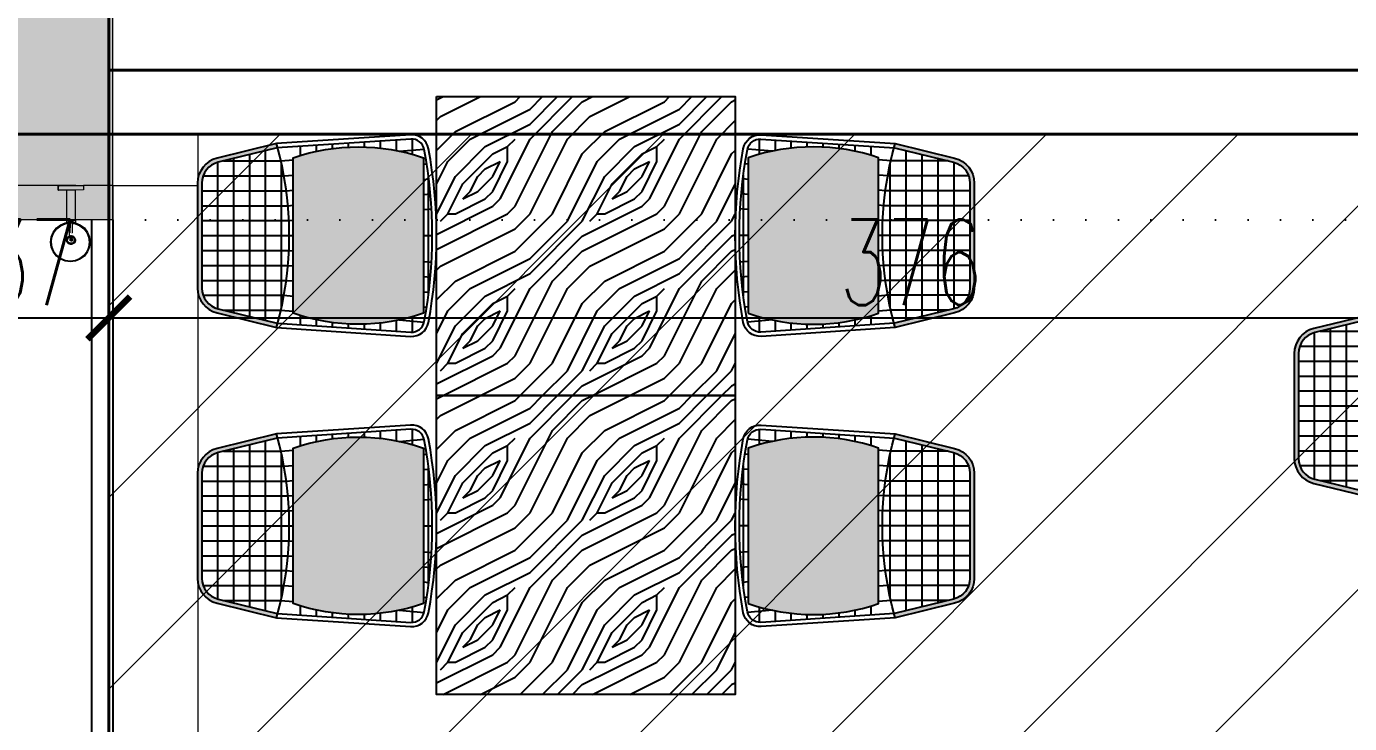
# Model space of a CAD drawing. Header units: millimetres. Extents: x 567392 to 582402, y 4512800 to 4518063.
# Drawn here: x 569220.5 to 569530.6, y 4513148.5 to 4513311.8 of the extents above; entities that cross this region are included whole.
import ezdxf

# ---------------------------------------------------------------- set-up
doc = ezdxf.new("R2010")
doc.units = ezdxf.units.MM
doc.linetypes.add('DASHED2', pattern=[9.525, 6.35, -3.175])
doc.linetypes.add('DOT', pattern=[0.25, 0, -0.25])
for name, color, linetype, lineweight in [('A-STRC-01', 2, 'Continuous', 40), ('a_8', 8, 'Continuous', 0), ('duvar', 7, 'Continuous', 35), ('estofado', 7, 'Continuous', 25), ('PENCERE', 140, 'Continuous', 25), ('tefriş', 251, 'Continuous', 13)]:
    doc.layers.add(name, color=color, linetype=linetype, lineweight=lineweight)
doc.layers.add('a_dim', color=1, linetype='Continuous')
doc.layers.add('a_p1_d', color=1, linetype='DASHED2')
doc.layers.add('tefris', color=7, linetype='Continuous', lineweight=13, true_color=0x474747)
doc.styles.add('OLCU', font='SIMPLEX.shx', dxfattribs={"width": 0.65})
doc.dimstyles.new('OLCU-İC', dxfattribs={"dimtxt": 20, "dimasz": 10, "dimexe": 12, "dimexo": 10, "dimgap": 3, "dimtad": 1, "dimdec": 0, "dimdsep": 46, "dimtxsty": 'OLCU', "dimblk": 'ARCHTICK', "dimcen": 2, "dimdle": 8, "dimclrd": 73, "dimclre": 1, "dimclrt": 1, "dimadec": 0, "dimazin": 0, "dimtfac": 1, "dimtdec": 0, "dimtix": 1, "dimtmove": 2, "dimatfit": 3, "dimldrblk": 'DOT', "dimfxl": 100, "dimfxlon": 1, "dimtvp": 1, "dimtolj": 1, "dimlwd": -1, "dimlwe": 0, "dimarcsym": 0})

# ---------------------------------------------------------------- blocks, each defined once
blk = doc.blocks.new('A$C4A613EE6')
for p, q in [((12300, 0), (12300, 500)), ((12420, 500), (12300, 500)), ((12420, 300), (12420, 500)), ((16239.9, 500), (12420, 500)), ((12420, 300), (13849.3, 300)), ((12420, 300), (12420, 230.8)), ((12420, 230.8), (12430.5, 230.8)), ((12420, 228.3), (12420, 230.8)), ((12420, 228.3), (12420, 228.3)), ((12420.5, 174.2), (12420, 228.3)), ((12420, 213), (12420, 228.3)), ((12430.5, 230.8), (12430.7, 209.8)), ((12507.4, 212.3), (12512, 223.5)), ((12509, 211.9), (12513.4, 222.7)), ((12509.3, 211.9), (12513.7, 222.6)), ((12509.8, 211.5), (12514.2, 222.2)), ((12512, 223.5), (12519.4, 233.2)), ((12513.4, 222.7), (12520.6, 232)), ((12513.7, 222.6), (12520.8, 231.9)), ((12514.2, 222.2), (12521.3, 231.4)), ((12519.4, 233.2), (12529, 240.5)), ((12520.6, 232), (12529.8, 239.1)), ((12520.8, 231.9), (12530.1, 239)), ((12521.3, 231.4), (12530.5, 238.5)), ((12529, 240.5), (12540.2, 245.2)), ((12529.8, 239.1), (12540.7, 243.6)), ((12530.1, 239), (12540.9, 243.4)), ((12530.5, 238.5), (12541.2, 242.9)), ((12540.2, 245.2), (12552.3, 246.8)), ((12540.7, 243.6), (12552.3, 245.1)), ((12540.9, 243.4), (12552.4, 245)), ((12541.2, 242.9), (12552.7, 244.4)), ((12552.3, 246.8), (12564.3, 245.2)), ((12552.3, 245.1), (12563.9, 243.6)), ((12552.4, 245), (12564, 243.4)), ((12552.7, 244.4), (12564.2, 242.9)), ((12563.9, 243.6), (12574.7, 239.1)), ((12564, 243.4), (12574.7, 239)), ((12564.2, 242.9), (12575, 238.5)), ((12564.3, 245.2), (12575.5, 240.5)), ((12574.7, 239.1), (12583.9, 232)), ((12574.7, 239), (12584, 231.9)), ((12575, 238.5), (12584.2, 231.4)), ((12575.5, 240.5), (12585.1, 233.2)), ((12583.9, 232), (12591.1, 222.7)), ((12584, 231.9), (12591.1, 222.6)), ((12584.2, 231.4), (12591.2, 222.2)), ((12585.1, 233.2), (12592.5, 223.5)), ((12591.1, 222.7), (12591.1, 222.6)), ((12591.1, 222.6), (12595.5, 211.9)), ((12591.2, 222.2), (12595.6, 211.7)), ((12592.5, 223.5), (12592.5, 223.5)), ((12592.5, 223.5), (12597.1, 212.3)), ((12420.3, 173.9), (12420, 213)), ((12420, 213), (12420, -61.6)), ((12430.7, 209.8), (12430.9, 209.8)), ((12430.7, 209.8), (12430.7, 209.7)), ((12430.7, 209.7), (12430.9, 209.7)), ((12430.7, 209.7), (12430.7, 207.2)), ((12430.7, 207.2), (12430.9, 207.2)), ((12430.7, 207.2), (12430.7, 207.1)), ((12430.7, 207.1), (12430.9, 207.1)), ((12430.7, 207.1), (12430.8, 195.6)), ((12430.8, 195.6), (12430.9, 195.6)), ((12430.8, 195.6), (12430.8, 195.5)), ((12430.8, 195.5), (12430.9, 195.5)), ((12430.8, 195.5), (12430.8, 193.4)), ((12430.8, 193.4), (12430.9, 193.4)), ((12430.8, 193.4), (12430.8, 193.3)), ((12430.8, 193.3), (12430.9, 193.3)), ((12430.8, 193.3), (12431, 172.1)), ((12502.3, 211.9), (12430.9, 211.9)), ((12430.9, 211.9), (12430.9, 209.8)), ((12430.9, 209.8), (12430.9, 209.7)), ((12430.9, 209.7), (12430.9, 207.2)), ((12430.9, 207.2), (12430.9, 207.1)), ((12430.9, 207.1), (12430.9, 195.6)), ((12430.9, 195.6), (12430.9, 195.5)), ((12430.9, 195.5), (12430.9, 193.4)), ((12430.9, 193.4), (12430.9, 193.3)), ((12430.9, 193.3), (12430.9, 191.1)), ((12430.9, 191.1), (12502.3, 191.1)), ((12502.3, 191.1), (12502.3, 211.9)), ((12502.3, 211.9), (12507.3, 211.9)), ((12502.3, 191.1), (12507, 191.1)), ((12505.8, 203.3), (12505.7, 201.5)), ((12505.7, 201.5), (12505.8, 199.7)), ((12505.9, 205.1), (12505.8, 203.3)), ((12505.8, 200.3), (12506.1, 202.7)), ((12506.6, 194.6), (12505.8, 200.3)), ((12505.8, 199.7), (12505.9, 198)), ((12506.2, 206.8), (12505.9, 205.1)), ((12505.9, 198), (12506.2, 196.2)), ((12506.2, 204.5), (12506.1, 203)), ((12506.1, 203), (12506.3, 204.2)), ((12506.1, 202.7), (12506.1, 203)), ((12506.6, 208.6), (12506.2, 206.8)), ((12506.2, 204.9), (12506.2, 204.5)), ((12506.2, 204.5), (12506.4, 204.5)), ((12506.2, 196.2), (12506.6, 194.6)), ((12506.3, 204.2), (12506.4, 204.5)), ((12507.1, 210.4), (12506.4, 204.5)), ((12507.1, 210.3), (12506.6, 208.6)), ((12506.6, 194.6), (12507, 191.1)), ((12507.4, 188.3), (12507, 191.1)), ((12507.1, 210.4), (12507.3, 211.9)), ((12507.1, 210.4), (12507.1, 210.3)), ((12507.3, 211.9), (12507.4, 212.3)), ((12507.4, 200.3), (12508, 204.4)), ((12507.6, 199.4), (12507.4, 200.3)), ((12512, 177.1), (12507.4, 188.3)), ((12507.6, 199.4), (12507.9, 199.4)), ((12507.6, 198.9), (12507.6, 199.4)), ((12507.9, 198.9), (12507.6, 198.9)), ((12509, 188.7), (12507.6, 198.9)), ((12507.9, 199.4), (12507.9, 199.5)), ((12507.9, 199.4), (12508.4, 199.4)), ((12507.9, 198.9), (12507.9, 199.4)), ((12509.3, 188.7), (12507.9, 198.9)), ((12508.4, 198.9), (12507.9, 198.9)), ((12508, 204.4), (12509, 211.9)), ((12508, 204.4), (12508.3, 204.4)), ((12508.3, 204.4), (12508.3, 204.6)), ((12508.3, 204.2), (12508.3, 204.4)), ((12508.3, 204.4), (12508.9, 204.4)), ((12508.4, 204.9), (12509.3, 211.9)), ((12508.4, 199.4), (12508.4, 199.5)), ((12508.4, 199.4), (12530.9, 199)), ((12508.4, 198.9), (12508.4, 199.4)), ((12509.8, 188.5), (12508.4, 198.9)), ((12538.3, 198.4), (12508.4, 198.9)), ((12508.8, 204.2), (12508.9, 204.4)), ((12508.9, 204.9), (12509.8, 211.5)), ((12508.9, 204.4), (12508.9, 204.6)), ((12508.9, 204.4), (12531, 204)), ((12513.4, 177.9), (12509, 188.7)), ((12513.7, 178), (12509.3, 188.7)), ((12514.2, 177.8), (12509.8, 188.5)), ((12530.9, 199), (12530.9, 199.1)), ((12531, 203.8), (12531, 204)), ((12538.3, 203.7), (12538.1, 203.1)), ((12538.1, 203.1), (12538.1, 200.2)), ((12538.1, 200.2), (12538.6, 198.4)), ((12538.6, 205), (12538.2, 203.1)), ((12538.2, 203.1), (12538.2, 200.3)), ((12538.2, 200.3), (12538.9, 197.6)), ((12538.3, 198.4), (12538.2, 199)), ((12538.7, 205.8), (12538.3, 203.7)), ((12538.3, 203.7), (12538.4, 204.1)), ((12538.5, 197.6), (12538.3, 198.4)), ((12538.6, 198.4), (12538.3, 198.4)), ((12538.5, 204.4), (12538.6, 205)), ((12539, 196.6), (12538.5, 197.6)), ((12538.8, 205.8), (12538.6, 205)), ((12538.6, 198.4), (12538.8, 197.5)), ((12540, 208.2), (12538.7, 205.8)), ((12540.1, 208.3), (12538.8, 205.8)), ((12538.8, 197.5), (12539, 197.2)), ((12538.9, 197.6), (12539, 197.5)), ((12539, 197.5), (12539, 197.2)), ((12539, 197.5), (12539.5, 196.4)), ((12539, 197.2), (12539, 196.6)), ((12539, 197.2), (12539.4, 196.4)), ((12539, 196.6), (12539, 196.5)), ((12539, 196.5), (12539, 196.4)), ((12539, 196.5), (12539, 196.5)), ((12539.1, 196.4), (12539, 196.5)), ((12539.4, 196.4), (12539, 196.5)), ((12539.1, 196.4), (12539, 196.4)), ((12539.6, 195.1), (12539.1, 196.4)), ((12539.4, 196.4), (12539.1, 196.4)), ((12539.4, 196.4), (12540.1, 195)), ((12539.5, 196.4), (12539.4, 196.4)), ((12539.6, 196.4), (12539.4, 196.4)), ((12539.4, 196.4), (12539.4, 196.4)), ((12539.5, 196.4), (12539.6, 196.4)), ((12539.6, 196.4), (12540.2, 195.1)), ((12539.7, 195), (12539.6, 195.1)), ((12541.3, 193.1), (12539.7, 195)), ((12541.7, 210.2), (12540, 208.2)), ((12541.8, 210.2), (12540.1, 208.3)), ((12540.1, 195), (12541.9, 193)), ((12540.7, 204.9), (12540.2, 202.8)), ((12540.2, 202.8), (12540.3, 200.6)), ((12540.2, 195.1), (12542, 193.1)), ((12540.3, 200.6), (12540.8, 198.4)), ((12541.4, 206.3), (12540.7, 204.9)), ((12540.8, 198.4), (12541.8, 196.4)), ((12541.4, 193.1), (12541.3, 193.1)), ((12541.7, 206.9), (12541.4, 206.3)), ((12541.5, 206.3), (12541.4, 206.3)), ((12543.4, 191.7), (12541.4, 193.1)), ((12541.4, 193), (12541.4, 193.1)), ((12543.5, 191.6), (12541.4, 193)), ((12541.5, 206.3), (12541.8, 206.9)), ((12543.3, 206.3), (12541.5, 206.3)), ((12541.8, 210.2), (12541.7, 210.2)), ((12543.1, 208.4), (12541.7, 206.9)), ((12543.9, 211.6), (12541.8, 210.2)), ((12541.8, 206.9), (12543.3, 208.5)), ((12541.8, 196.4), (12541.9, 196.4)), ((12543.1, 196.4), (12541.9, 196.4)), ((12541.9, 196.4), (12541.9, 196.3)), ((12543.1, 196.3), (12541.9, 196.3)), ((12541.9, 196.3), (12543.3, 194.8)), ((12541.9, 193), (12544.1, 191.6)), ((12542, 193.1), (12544.2, 191.6)), ((12544.7, 209.4), (12543.1, 208.4)), ((12543.3, 206.3), (12543.1, 196.4)), ((12543.1, 196.4), (12543.1, 196.3)), ((12543.3, 208.5), (12545.1, 209.5)), ((12543.3, 194.8), (12545, 193.7)), ((12545.8, 190.9), (12543.4, 191.7)), ((12545.9, 190.8), (12543.5, 191.6)), ((12544, 211.6), (12543.9, 211.6)), ((12546.4, 212.3), (12544, 211.6)), ((12544.1, 191.6), (12546.3, 190.9)), ((12544.2, 191.6), (12546.5, 190.9)), ((12545.1, 209.5), (12544.7, 209.4)), ((12544.8, 209.5), (12544.7, 209.4)), ((12546.5, 210), (12544.8, 209.5)), ((12545, 193.7), (12546.8, 193.1)), ((12545.1, 209.5), (12546.5, 210)), ((12545.8, 204.1), (12545.6, 203.6)), ((12545.6, 203.6), (12545.6, 203)), ((12545.6, 201.3), (12545.6, 203)), ((12545.6, 203), (12545.7, 202.4)), ((12545.7, 202.2), (12545.6, 201.9)), ((12545.6, 201.9), (12545.6, 201.3)), ((12545.6, 201.3), (12545.7, 200.8)), ((12545.7, 203.4), (12545.8, 204)), ((12545.7, 202.8), (12545.7, 203.4)), ((12545.8, 202.4), (12545.7, 202.8)), ((12545.7, 202.4), (12545.7, 202.8)), ((12545.7, 202.4), (12545.7, 202.3)), ((12545.7, 202.2), (12545.7, 202.4)), ((12545.8, 202.4), (12545.7, 202.3)), ((12545.7, 202.3), (12545.8, 202.2)), ((12545.7, 202.3), (12545.7, 202.2)), ((12545.7, 201.8), (12545.7, 202.2)), ((12545.7, 201.8), (12545.8, 202.2)), ((12545.7, 201.2), (12545.7, 201.8)), ((12545.9, 200.7), (12545.7, 201.2)), ((12545.7, 200.8), (12546, 200.3)), ((12546.1, 204.6), (12545.8, 204.1)), ((12545.8, 204), (12546.1, 204.5)), ((12546.1, 203), (12545.8, 202.5)), ((12545.8, 202.4), (12546.1, 202.9)), ((12545.8, 202.5), (12545.8, 202.4)), ((12545.8, 202.3), (12545.8, 202.4)), ((12545.8, 202.3), (12545.8, 202.4)), ((12545.8, 202.2), (12545.8, 202.3)), ((12546.3, 190.9), (12545.8, 190.9)), ((12546.1, 200.2), (12545.9, 200.7)), ((12546.6, 190.8), (12545.9, 190.8)), ((12546.1, 203.3), (12546, 203)), ((12546, 203), (12546.1, 203)), ((12546, 200.3), (12546.3, 199.8)), ((12546.5, 205), (12546.1, 204.6)), ((12546.1, 204.5), (12546.4, 204.9)), ((12546.1, 203.5), (12546.1, 203.5)), ((12546.1, 203.5), (12546.1, 203.3)), ((12546.1, 202.9), (12546.5, 203.3)), ((12546.1, 203), (12546.1, 202.9)), ((12546.5, 199.7), (12546.1, 200.2)), ((12546.3, 199.8), (12546.7, 199.5)), ((12546.5, 190.9), (12546.3, 190.9)), ((12546.3, 190.9), (12546.6, 190.8)), ((12546.7, 212.3), (12546.4, 212.3)), ((12546.4, 204.9), (12546.9, 205.2)), ((12546.7, 204.6), (12546.4, 204.3)), ((12546.7, 204.6), (12546.4, 204.3)), ((12546.4, 204.2), (12546.7, 204.5)), ((12546.5, 210), (12546.5, 210)), ((12546.6, 210), (12546.5, 210)), ((12547, 209.9), (12546.5, 210)), ((12546.5, 210), (12546.7, 210)), ((12546.9, 205.3), (12546.5, 205)), ((12546.9, 203.7), (12546.5, 203.4)), ((12546.5, 203.3), (12546.9, 203.6)), ((12546.5, 203.4), (12546.5, 203.4)), ((12546.9, 199.5), (12546.5, 199.7)), ((12546.5, 190.9), (12546.7, 190.8)), ((12546.7, 210.1), (12546.6, 210)), ((12546.7, 210), (12546.6, 210)), ((12548.5, 190.7), (12546.6, 190.8)), ((12546.7, 212.3), (12546.9, 212.4)), ((12548.9, 212.3), (12546.7, 212.3)), ((12546.9, 210), (12546.7, 210.1)), ((12547.1, 210), (12546.7, 210)), ((12546.7, 210), (12546.9, 210)), ((12547.1, 204.9), (12546.7, 204.6)), ((12547.1, 204.8), (12546.7, 204.6)), ((12546.7, 204.5), (12547.1, 204.7)), ((12546.7, 199.5), (12546.9, 199.5)), ((12546.7, 190.8), (12548.6, 190.8)), ((12548.2, 193.1), (12546.8, 193.1)), ((12546.8, 193.1), (12546.9, 193.1)), ((12546.9, 212.4), (12549.4, 212.3)), ((12548.7, 210), (12546.9, 210)), ((12547.4, 205.5), (12546.9, 205.3)), ((12546.9, 205.2), (12547.4, 205.3)), ((12547.5, 203.8), (12546.9, 203.7)), ((12546.9, 203.6), (12547.4, 203.7)), ((12547, 199.4), (12546.9, 199.5)), ((12546.9, 193.1), (12548.9, 193)), ((12547, 209.9), (12547.1, 210)), ((12548.5, 209.9), (12547, 209.9)), ((12547.5, 199.3), (12547, 199.4)), ((12547.1, 210), (12548.6, 210)), ((12547.5, 205), (12547.1, 204.8)), ((12547.1, 204.8), (12547.1, 204.9)), ((12547.1, 204.7), (12547.5, 204.8)), ((12548, 205.5), (12547.4, 205.5)), ((12547.4, 205.3), (12547.9, 205.3)), ((12547.4, 203.7), (12547.9, 203.7)), ((12547.9, 205), (12547.5, 204.9)), ((12547.5, 204.9), (12547.5, 205)), ((12547.5, 204.8), (12547.9, 204.8)), ((12548, 203.8), (12547.5, 203.8)), ((12548, 199.3), (12547.5, 199.3)), ((12547.9, 205.3), (12548.4, 205.1)), ((12547.9, 204.9), (12547.9, 205)), ((12548.3, 204.8), (12547.9, 204.9)), ((12547.9, 204.8), (12548.3, 204.7)), ((12547.9, 203.7), (12548.4, 203.6)), ((12548.5, 205.3), (12548, 205.5)), ((12548.4, 203.7), (12548, 203.8)), ((12548.5, 199.4), (12548, 199.3)), ((12550.2, 193.7), (12548.2, 193.1)), ((12548.4, 204.7), (12548.3, 204.8)), ((12548.3, 204.8), (12548.3, 204.8)), ((12548.3, 204.7), (12548.4, 204.6)), ((12548.4, 205.1), (12548.9, 204.8)), ((12548.4, 204.6), (12548.6, 204.4)), ((12548.4, 203.6), (12548.9, 203.3)), ((12550.4, 209.3), (12548.5, 209.9)), ((12548.9, 205), (12548.5, 205.3)), ((12549, 199.7), (12548.5, 199.4)), ((12548.6, 190.8), (12548.5, 190.7)), ((12548.5, 190.7), (12549.1, 190.7)), ((12550.5, 209.4), (12548.6, 210)), ((12548.6, 210), (12548.9, 210)), ((12548.6, 204.4), (12548.9, 204.1)), ((12548.6, 190.8), (12549.2, 190.8)), ((12548.9, 210), (12548.7, 210)), ((12551.4, 211.5), (12548.9, 212.3)), ((12550.6, 209.4), (12548.9, 210)), ((12549.3, 204.6), (12548.9, 205)), ((12548.9, 204.8), (12549.3, 204.4)), ((12549.1, 203.9), (12548.9, 204.3)), ((12548.9, 204.1), (12549.1, 203.8)), ((12548.9, 203.4), (12548.9, 203.4)), ((12549.1, 203.1), (12548.9, 203.4)), ((12548.9, 203.3), (12549.1, 203)), ((12548.9, 193), (12550.7, 193.5)), ((12549.3, 200.1), (12549, 199.7)), ((12549.1, 203.9), (12549.1, 203.9)), ((12549.1, 203.8), (12549.1, 203.9)), ((12549.1, 203.8), (12549.1, 203.7)), ((12549.2, 203.4), (12549.1, 203.7)), ((12549.1, 203.7), (12549.1, 203.7)), ((12549.1, 203.1), (12549.2, 203.4)), ((12549.1, 203), (12549.2, 203.1)), ((12549.2, 203.1), (12549.1, 203.1)), ((12549.1, 203), (12549.2, 202.9)), ((12549.2, 190.8), (12549.1, 190.7)), ((12549.2, 203.4), (12549.2, 203.4)), ((12549.2, 203.4), (12549.2, 203.3)), ((12549.2, 203.3), (12549.2, 203)), ((12549.2, 203), (12549.2, 203.1)), ((12549.2, 203), (12549.2, 202.9)), ((12549.3, 202.9), (12549.2, 203)), ((12549.3, 202.8), (12549.2, 202.9)), ((12549.2, 190.8), (12551.5, 191.4)), ((12549.5, 204.1), (12549.3, 204.6)), ((12549.3, 204.4), (12549.5, 203.9)), ((12549.5, 202.5), (12549.3, 202.9)), ((12549.3, 202.8), (12549.5, 202.5)), ((12549.6, 200.6), (12549.3, 200.1)), ((12549.4, 212.3), (12551.8, 211.5)), ((12549.5, 203.9), (12549.5, 204.1)), ((12549.5, 203.9), (12549.6, 203.5)), ((12549.5, 202.5), (12549.6, 202.9)), ((12549.5, 202.4), (12549.5, 202.5)), ((12549.5, 202.5), (12549.5, 202.5)), ((12549.6, 202.3), (12549.5, 202.4)), ((12549.6, 202.9), (12549.6, 203.5)), ((12549.6, 203.5), (12549.7, 203.3)), ((12549.6, 202.5), (12549.6, 203.5)), ((12549.7, 202.7), (12549.6, 202.5)), ((12549.6, 202.5), (12549.6, 202.2)), ((12549.6, 202), (12549.6, 202.5)), ((12549.6, 202.3), (12549.6, 202.2)), ((12549.6, 202.2), (12549.6, 202)), ((12549.6, 202), (12549.7, 201.8)), ((12549.7, 201.2), (12549.6, 200.6)), ((12549.7, 203.3), (12549.7, 202.7)), ((12549.7, 201.8), (12549.7, 202.7)), ((12549.7, 201.8), (12549.7, 201.2)), ((12551.9, 194.7), (12550.2, 193.7)), ((12552.2, 208.2), (12550.4, 209.3)), ((12552.3, 208.2), (12550.5, 209.4)), ((12552.4, 208.3), (12550.6, 209.4)), ((12550.7, 193.6), (12552.3, 194.6)), ((12550.7, 193.6), (12550.8, 193.6)), ((12550.7, 193.5), (12550.7, 193.6)), ((12550.8, 193.6), (12552.3, 194.6)), ((12553.6, 210), (12551.4, 211.5)), ((12551.6, 191.5), (12551.5, 191.4)), ((12551.6, 191.5), (12553.8, 192.8)), ((12551.8, 211.5), (12553.9, 210.1)), ((12553.4, 196.3), (12551.9, 194.7)), ((12553.6, 206.6), (12552.2, 208.2)), ((12553.7, 206.6), (12552.3, 208.2)), ((12552.3, 194.6), (12553.7, 196.1)), ((12552.4, 194.6), (12552.3, 194.6)), ((12553.8, 206.7), (12552.4, 208.3)), ((12552.4, 194.6), (12553.8, 196.2)), ((12552.5, 194.7), (12552.4, 194.6)), ((12552.5, 194.7), (12553.9, 196.2)), ((12554.5, 198.2), (12553.4, 196.3)), ((12555.4, 208), (12553.6, 210)), ((12554.6, 204.6), (12553.6, 206.6)), ((12554.7, 204.7), (12553.7, 206.6)), ((12553.7, 196.1), (12554.7, 198.1)), ((12554.8, 204.7), (12553.8, 206.7)), ((12553.8, 196.2), (12554.8, 198.1)), ((12553.8, 192.8), (12555.6, 194.8)), ((12554, 210), (12553.9, 210.1)), ((12553.9, 196.2), (12554.9, 198.2)), ((12554, 210), (12554, 210)), ((12554, 210), (12555.6, 208.1)), ((12555.1, 200.4), (12554.5, 198.2)), ((12555.2, 202.4), (12554.6, 204.6)), ((12555.2, 202.6), (12554.7, 204.7)), ((12554.7, 198.1), (12555.2, 200.2)), ((12554.8, 204.7), (12555.2, 202.6)), ((12555.2, 203), (12554.8, 204.7)), ((12554.8, 198.1), (12555.3, 200.3)), ((12554.9, 198.2), (12555.4, 200.3)), ((12555.2, 201.3), (12555.1, 200.4)), ((12555.2, 203), (12555.3, 202.5)), ((12555.3, 202.5), (12555.2, 203)), ((12555.2, 202.6), (12555.2, 202.6)), ((12555.2, 202.5), (12555.2, 202.6)), ((12555.3, 201.2), (12555.2, 202.5)), ((12555.2, 202.5), (12555.2, 201.3)), ((12555.2, 201.3), (12555.2, 202.4)), ((12555.2, 200.2), (12555.2, 201.3)), ((12555.3, 201.2), (12555.2, 200.3)), ((12555.2, 200.3), (12555.2, 200.2)), ((12555.4, 200.3), (12555.3, 202.5)), ((12555.3, 202.5), (12555.3, 202.5)), ((12555.3, 202.5), (12555.3, 201.2)), ((12555.3, 200.3), (12555.3, 201.2)), ((12556.7, 205.5), (12555.4, 208)), ((12555.6, 208.1), (12556.7, 205.6)), ((12555.7, 208), (12555.6, 208.1)), ((12555.6, 194.8), (12556.8, 197.2)), ((12555.7, 208), (12556.8, 205.5)), ((12556.7, 205.6), (12557, 204.3)), ((12557, 204.3), (12556.7, 205.5)), ((12556.8, 205.5), (12557.3, 203)), ((12556.8, 197.2), (12557.4, 200)), ((12557.3, 203), (12557, 204.3)), ((12557.4, 202.8), (12557.3, 203)), ((12557.4, 200), (12557.4, 202.8)), ((12557.4, 202.8), (12557.4, 202.8)), ((12595.5, 188.7), (12591.1, 177.9)), ((12597.1, 188.3), (12592.5, 177.2)), ((12595.5, 211.9), (12595.6, 211.7)), ((12597.1, 200.3), (12595.5, 188.7)), ((12595.6, 211.7), (12597.1, 200.3)), ((12597.1, 212.3), (12597.1, 212.3)), ((12597.1, 212.3), (12598.7, 200.3)), ((12598.7, 200.3), (12597.1, 188.3)), ((12598.7, 200.3), (12598.7, 200.3)), ((12420.5, 174.2), (12420.3, 173.9)), ((12420.3, 173.9), (12420.5, 173.9)), ((12420.3, 171.7), (12420.3, 173.9)), ((12420.3, 171.7), (12420.5, 172)), ((12430.8, 171.8), (12420.3, 171.7)), ((12420.5, 173.9), (12420.5, 174.2)), ((12420.5, 172), (12420.5, 173.9)), ((12431, 172.1), (12420.5, 172)), ((12430.8, 171.8), (12431, 172.1)), ((12519.4, 167.5), (12512, 177.1)), ((12520.6, 168.6), (12513.4, 177.9)), ((12520.8, 168.7), (12513.7, 178)), ((12521.3, 168.6), (12514.2, 177.8)), ((12529, 160.1), (12519.4, 167.5)), ((12529.8, 161.5), (12520.6, 168.6)), ((12530.1, 161.6), (12520.8, 168.7)), ((12530.5, 161.5), (12521.3, 168.6)), ((12540.2, 155.5), (12529, 160.1)), ((12540.7, 157), (12529.8, 161.5)), ((12540.9, 157.2), (12530.1, 161.6)), ((12541, 157.1), (12530.5, 161.5)), ((12552.3, 153.9), (12540.2, 155.5)), ((12552.3, 155.5), (12540.7, 157)), ((12541, 157.1), (12540.9, 157.2)), ((12552.4, 155.6), (12541, 157.1)), ((12541.2, 157.1), (12541, 157.1)), ((12552.6, 155.6), (12541.2, 157.1)), ((12552.6, 155.6), (12552.3, 155.5)), ((12564.3, 155.5), (12552.3, 153.9)), ((12564, 157.2), (12552.4, 155.6)), ((12563.9, 157), (12552.6, 155.6)), ((12574.7, 161.5), (12563.9, 157)), ((12574.7, 161.6), (12564, 157.2)), ((12575.5, 160.1), (12564.3, 155.5)), ((12584, 168.7), (12574.7, 161.6)), ((12583.9, 168.6), (12574.7, 161.5)), ((12575.6, 160.2), (12575.5, 160.1)), ((12585.1, 167.5), (12575.6, 160.2)), ((12584, 168.7), (12583.9, 168.6)), ((12591.1, 177.9), (12584, 168.7)), ((12592.5, 177.1), (12585.1, 167.6)), ((12585.1, 167.6), (12585.1, 167.5)), ((12592.5, 177.2), (12592.5, 177.1))]:
    blk.add_line(p, q)
blk = doc.blocks.new('_ArchTick')
at = {"const_width": 0.15}
blk.add_lwpolyline([(-0.5, -0.5), (0.5, 0.5)], dxfattribs=at)
blk = doc.blocks.new('*D606')
at = {"layer": 'a_dim', "color": 1, "lineweight": 0, "transparency": 16777216}
for p, q in [((569202.8, 4513276.52), (569202.8, 4513231.53)), ((569239.8, 4513276.52), (569239.8, 4513231.53))]:
    blk.add_line(p, q, dxfattribs=at)
at = {"layer": 'a_dim', "color": 73, "transparency": 16777216}
blk.add_line((569194.8, 4513243.53), (569247.8, 4513243.53), dxfattribs=at)
at = {"layer": 'Defpoints', "color": 0, "transparency": 16777216}
for p in [(569202.8, 4513286.52), (569239.8, 4513286.52), (569239.8, 4513243.53)]:
    blk.add_point(p, dxfattribs=at)
at = {"layer": 'a_dim', "color": 73, "transparency": 16777216, "xscale": 10, "yscale": 10, "zscale": 10, "rotation": 180}
blk.add_blockref('_ArchTick', (569202.8, 4513243.53), dxfattribs=at)
at = {"layer": 'a_dim', "color": 73, "transparency": 16777216, "xscale": 10, "yscale": 10, "zscale": 10}
blk.add_blockref('_ArchTick', (569239.8, 4513243.53), dxfattribs=at)
at = {"layer": 'a_dim', "color": 3, "transparency": 16777216, "insert": (569221.3, 4513256.53), "char_height": 20, "attachment_point": 5, "style": 'OLCU'}
blk.add_mtext('\\A1;37', dxfattribs=at)
blk = doc.blocks.new('_Dot')
at = {"color": 0, "linetype": 'ByBlock', "lineweight": -2}
blk.add_line((-0.5, 0), (-1, 0), dxfattribs=at)
at = {"color": 0, "linetype": 'ByBlock', "const_width": 0.5}
blk.add_lwpolyline([(-0.25, 0, 1), (0.25, 0, 1)], format="xyb", close=True, dxfattribs=at)
blk = doc.blocks.new('*D607')
at = {"layer": 'a_dim', "color": 1, "lineweight": 0, "transparency": 16777216}
for p, q in [((569239.8, 4513276.52), (569239.8, 4513231.53)), ((569615.8, 4513276.52), (569615.8, 4513231.53))]:
    blk.add_line(p, q, dxfattribs=at)
at = {"layer": 'a_dim', "color": 73, "transparency": 16777216}
blk.add_line((569231.8, 4513243.53), (569623.8, 4513243.53), dxfattribs=at)
at = {"layer": 'Defpoints', "color": 0, "transparency": 16777216}
for p in [(569239.8, 4513286.52), (569615.8, 4513286.52), (569615.8, 4513243.53)]:
    blk.add_point(p, dxfattribs=at)
at = {"layer": 'a_dim', "color": 73, "transparency": 16777216, "xscale": 10, "yscale": 10, "zscale": 10, "rotation": 180}
blk.add_blockref('_ArchTick', (569239.8, 4513243.53), dxfattribs=at)
at = {"layer": 'a_dim', "color": 73, "transparency": 16777216, "xscale": 10, "yscale": 10, "zscale": 10}
blk.add_blockref('_ArchTick', (569615.8, 4513243.53), dxfattribs=at)
at = {"layer": 'a_dim', "color": 3, "transparency": 16777216, "insert": (569427.8, 4513256.53), "char_height": 20, "attachment_point": 5, "style": 'OLCU'}
blk.add_mtext('\\A1;376', dxfattribs=at)
blk = doc.blocks.new('Banqueta Banc May')
at = {"layer": 'estofado'}
h = blk.add_hatch(color=256, dxfattribs=at)
h.set_gradient(color1=(203, 207, 210), one_color=1, tint=1, name='CYLINDER')
h.paths.add_polyline_path([(0.123, -0.01, -0.345989), (0.1716, -0.0482), (0.2052, -0.1866), (0.2053, -0.1878, 0.00324), (0.2152, -0.185), (0.1813, -0.0458, 0.345989), (0.123, 0), (-0.123, 0, 0.345989), (-0.1813, -0.0458), (-0.2152, -0.185, 0.00324), (-0.2053, -0.1878), (-0.2052, -0.1866), (-0.1716, -0.0482, -0.345989), (-0.123, -0.01)])
h = blk.add_hatch(color=256, dxfattribs=at)
h.set_gradient(color1=(203, 207, 210), one_color=1, tint=1, name='CYLINDER')
h.paths.add_polyline_path([(0.123, -0.01, -0.345989), (0.1716, -0.0482), (0.2052, -0.1866), (0.2053, -0.1878, 0.00324), (0.2152, -0.185), (0.1813, -0.0458, 0.345989), (0.123, 0), (-0.123, 0, 0.345989), (-0.1813, -0.0458), (-0.2152, -0.185, 0.00324), (-0.2053, -0.1878), (-0.2052, -0.1866), (-0.1716, -0.0482, -0.345989), (-0.123, -0.01)])
h = blk.add_hatch(color=256, dxfattribs=at)
h.set_gradient(color1=(225, 227, 229), one_color=1, tint=1, name='CURVED')
h.paths.add_polyline_path([(0.1821, -0.5295, 0.167263), (0.1821, -0.2239), (-0.1821, -0.2239, 0.167263), (-0.1821, -0.5295)])
for p, q in [((-0.1398, -0.0129), (-0.1398, -0.2025)), ((-0.1049, -0.01), (-0.1049, -0.208)), ((-0.0699, -0.01), (-0.0699, -0.2119)), ((-0.035, -0.01), (-0.035, -0.215)), ((0, -0.01), (0, -0.215)), ((0.035, -0.01), (0.035, -0.215)), ((0.0699, -0.01), (0.0699, -0.2119)), ((0.1049, -0.01), (0.1049, -0.208)), ((0.1398, -0.0129), (0.1398, -0.2025)), ((-0.1748, -0.0611), (-0.1748, -0.1954)), ((-0.1714, -0.0473), (0.1714, -0.0473)), ((0.1748, -0.0611), (0.1748, -0.1954)), ((-0.1805, -0.0847), (0.1805, -0.0847)), ((-0.1896, -0.1222), (0.1896, -0.1222)), ((-0.1987, -0.1596), (0.1987, -0.1596)), ((-0.1748, -0.1954), (-0.1771, -0.2239)), ((-0.1673, -0.197), (0.1673, -0.197)), ((-0.1398, -0.2025), (-0.1416, -0.2239)), ((-0.1049, -0.208), (-0.1062, -0.2239)), ((-0.0699, -0.2119), (-0.0709, -0.2239)), ((-0.035, -0.215), (-0.0357, -0.2239)), ((0, -0.215), (0, -0.2239)), ((0.035, -0.215), (0.0357, -0.2239)), ((0.0699, -0.2119), (0.0709, -0.2239)), ((0.1049, -0.208), (0.1062, -0.2239)), ((0.1398, -0.2025), (0.1416, -0.2239)), ((0.1748, -0.1954), (0.1771, -0.2239)), ((-0.2089, -0.2414), (-0.1877, -0.2414)), ((0.1877, -0.2414), (0.2089, -0.2414)), ((-0.2114, -0.2789), (-0.1973, -0.2789)), ((0.1973, -0.2789), (0.2114, -0.2789)), ((-0.2138, -0.3163), (-0.2037, -0.3163)), ((0.2037, -0.3163), (0.2138, -0.3163)), ((-0.2163, -0.3537), (-0.2071, -0.3537)), ((0.2071, -0.3537), (0.2163, -0.3537)), ((-0.2188, -0.3912), (-0.2074, -0.3912)), ((0.2074, -0.3912), (0.2188, -0.3912)), ((-0.2213, -0.4286), (-0.2048, -0.4286)), ((0.2048, -0.4286), (0.2213, -0.4286)), ((-0.2238, -0.466), (-0.1991, -0.466)), ((-0.1977, -0.4725), (-0.2026, -0.5311)), ((0.1977, -0.4725), (0.2026, -0.5311)), ((0.1991, -0.466), (0.2238, -0.466)), ((-0.226, -0.5034), (-0.1902, -0.5034)), ((0.1902, -0.5034), (0.226, -0.5034)), ((-0.1669, -0.5295), (-0.1676, -0.5371)), ((-0.1411, -0.5409), (0.1411, -0.5409)), ((-0.1315, -0.5295), (-0.1326, -0.5419)), ((-0.0962, -0.5295), (-0.0976, -0.5456)), ((-0.061, -0.5295), (-0.0626, -0.5482)), ((0, -0.5295), (0, -0.55)), ((0.061, -0.5295), (0.0626, -0.5482)), ((0.0962, -0.5295), (0.0976, -0.5456)), ((0.1315, -0.5295), (0.1326, -0.5419)), ((0.1669, -0.5295), (0.1676, -0.5371))]:
    blk.add_line(p, q, dxfattribs=at)
for points in [[(0.236, -0.4991), (0.2152, -0.185), (0.1813, -0.0458, 0.345989), (0.123, 0), (-0.123, 0, 0.345989), (-0.1813, -0.0458), (-0.2152, -0.185), (-0.236, -0.4991, 0.379693), (-0.2034, -0.5411, 0.092971), (0.2034, -0.5411, 0.379693)], [(0.226, -0.4998), (0.2052, -0.1866), (0.1716, -0.0482, 0.345989), (0.123, -0.01), (-0.123, -0.01, 0.345989), (-0.1716, -0.0482), (-0.2052, -0.1866), (-0.226, -0.4998, 0.379693), (-0.2016, -0.5313, 0.092971), (0.2016, -0.5313, 0.379693)], [(-0.1821, -0.5295, -0.167263), (-0.1821, -0.2239), (0.1821, -0.2239, -0.167263), (0.1821, -0.5295)]]:
    blk.add_lwpolyline(points, format="xyb", close=True, dxfattribs=at)
blk.add_arc((0, 0.5729), 0.7879, 254.1516, 285.8484, dxfattribs=at)
blk = doc.blocks.new('KOLONS')
at = {"layer": 'A-STRC-01', "color": 3}
blk.add_lwpolyline([(-1238, 0), (-1275, 0), (-1275, 80), (-1238, 80)], close=True, dxfattribs=at)

msp = doc.modelspace()

# ---------------------------------------------------------------- hatches: boundary and pattern name
at = {"layer": 'a_8'}
h = msp.add_hatch(dxfattribs=at)
h.set_pattern_fill('ANSI31', color=256, scale=10, angle=-63.73146)
h.set_pattern_definition([(45, (568952.827, 4512555.28), (-22.45064, 22.45064), [])])
h.paths.add_polyline_path([(569239.802, 4512976.516), (570477.802, 4512976.516), (570477.802, 4513286.52), (569239.802, 4513286.52)])
at = {"layer": 'duvar'}
h = msp.add_hatch(color=251, dxfattribs=at)
h.dxf.hatch_style = 1
h.paths.add_polyline_path([(569240.802, 4513910.52), (569205.802, 4513910.52), (569205.802, 4513830.52), (569240.802, 4513830.52)])
h.paths.add_polyline_path([(569240.802, 4513326.52), (569205.802, 4513326.52), (569205.802, 4513266.52), (569240.802, 4513266.52)])
h.paths.add_polyline_path([(569240.802, 4514642.52), (569205.802, 4514642.52), (569205.802, 4514575.52), (569240.802, 4514575.52)])
at = {"layer": 'tefris', "linetype": 'Continuous', "lineweight": 25}
h = msp.add_hatch(dxfattribs=at)
h.set_pattern_fill('WOODFACE', color=35, scale=35, style=0, pattern_type=2)
h.set_pattern_definition([(360, (566869.265, 4518797.873), (35, 35), [1.75, -33.25]), (90, (566883.265, 4518810.123), (-35, 35), [3.5, -31.5]), (45, (566876.265, 4518806.623), (2e-14, 35), [2.4745, -7.4235, 2.4745, -4.949, 17.325, -14.850975]), (45, (566867.515, 4518796.123), (2e-14, 35), [2.47485, -4.9497, 2.47485, -39.59807]), (45, (566879.765, 4518799.623), (2e-14, 35), [2.47485, -47.02262]), (45, (566883.265, 4518797.873), (2e-14, 35), [2.47485, -47.02262]), (45, (566878.015, 4518801.373), (2e-14, 35), [2.47485, -47.02262]), (45, (566876.265, 4518803.123), (2e-14, 35), [4.9497, -44.54777]), (45, (566885.015, 4518829.373), (2e-14, 35), [4.9497, -44.54777]), (45, (566872.765, 4518804.873), (2e-14, 35), [9.8994, -39.59807]), (45, (566871.015, 4518806.623), (2e-14, 35), [9.8994, -39.59807]), (45, (566893.765, 4518817.123), (2e-14, 35), [9.8994, -39.59807]), (45, (566869.265, 4518810.123), (2e-14, 35), [7.42462, -42.07285]), (45, (566862.265, 4518815.373), (2e-14, 35), [7.42462, -42.07285]), (45, (566865.765, 4518811.873), (2e-14, 35), [7.42462, -42.07285]), (45, (566888.515, 4518822.373), (2e-14, 35), [12.37437, -37.1231]), (45, (566885.015, 4518824.123), (2e-14, 35), [12.37437, -37.1231]), (45, (566888.515, 4518815.373), (2e-14, 35), [17.32412, -32.17336]), (26.56505, (566872.765, 4518801.373), (35, 1e-08), [3.91312, -74.34926]), (26.56505, (566879.765, 4518811.873), (35, 1e-08), [3.91312, -74.34926]), (26.56505, (566878.015, 4518808.373), (35, 1e-08), [3.91312, -74.34926]), (26.56505, (566871.015, 4518797.873), (35, 1e-08), [7.82624, -70.43614]), (26.56505, (566878.015, 4518813.623), (35, 1e-08), [11.73936, -66.52302]), (26.56505, (566874.515, 4518815.373), (35, 1e-08), [15.65248, -62.6099]), (26.56505, (566871.015, 4518817.123), (35, 1e-08), [15.65248, -62.6099]), (26.56505, (566865.765, 4518827.623), (35, 1e-08), [15.65248, -62.6099]), (26.56505, (566865.765, 4518824.123), (35, 1e-08), [19.5656, -58.69678]), (26.56505, (566867.515, 4518820.623), (35, 1e-08), [19.5656, -58.69678]), (63.43495, (566879.765, 4518806.623), (2e-09, 35), [3.91312, -74.34926]), (63.43495, (566874.515, 4518803.123), (2e-09, 35), [3.91312, -74.34926]), (63.43495, (566869.265, 4518797.873), (2e-09, 35), [7.82624, -70.43614]), (63.43495, (566879.765, 4518803.123), (2e-09, 35), [7.82624, -70.43614]), (63.43495, (566865.765, 4518796.123), (2e-09, 35), [11.73936, -66.52302]), (63.43495, (566862.265, 4518796.123), (2e-09, 35), [15.65248, -62.6099]), (63.43495, (566893.765, 4518797.873), (2e-09, 35), [15.65248, -62.6099]), (63.43495, (566881.515, 4518801.373), (2e-09, 35), [15.65248, -62.6099]), (63.43495, (566888.515, 4518797.873), (2e-09, 35), [19.5656, -58.69678]), (63.43495, (566885.015, 4518799.623), (2e-09, 35), [19.5656, -58.69678])])
h.paths.add_polyline_path([(569386.622, 4513295.35), (569316.622, 4513295.347), (569316.622, 4513225.347), (569386.622, 4513225.35)])
h = msp.add_hatch(dxfattribs=at)
h.set_pattern_fill('WOODFACE', color=35, scale=35, style=0, pattern_type=2)
h.set_pattern_definition([(360, (566869.265, 4518727.873), (35, 35), [1.75, -33.25]), (90, (566883.265, 4518740.123), (-35, 35), [3.5, -31.5]), (45, (566876.265, 4518736.623), (2e-14, 35), [2.4745, -7.4235, 2.4745, -4.949, 17.325, -14.850975]), (45, (566867.515, 4518726.123), (2e-14, 35), [2.47485, -4.9497, 2.47485, -39.59807]), (45, (566879.765, 4518729.623), (2e-14, 35), [2.47485, -47.02262]), (45, (566883.265, 4518727.873), (2e-14, 35), [2.47485, -47.02262]), (45, (566878.015, 4518731.373), (2e-14, 35), [2.47485, -47.02262]), (45, (566876.265, 4518733.123), (2e-14, 35), [4.9497, -44.54777]), (45, (566885.015, 4518759.373), (2e-14, 35), [4.9497, -44.54777]), (45, (566872.765, 4518734.873), (2e-14, 35), [9.8994, -39.59807]), (45, (566871.015, 4518736.623), (2e-14, 35), [9.8994, -39.59807]), (45, (566893.765, 4518747.123), (2e-14, 35), [9.8994, -39.59807]), (45, (566869.265, 4518740.123), (2e-14, 35), [7.42462, -42.07285]), (45, (566862.265, 4518745.373), (2e-14, 35), [7.42462, -42.07285]), (45, (566865.765, 4518741.873), (2e-14, 35), [7.42462, -42.07285]), (45, (566888.515, 4518752.373), (2e-14, 35), [12.37437, -37.1231]), (45, (566885.015, 4518754.123), (2e-14, 35), [12.37437, -37.1231]), (45, (566888.515, 4518745.373), (2e-14, 35), [17.32412, -32.17336]), (26.56505, (566872.765, 4518731.373), (35, 1e-08), [3.91312, -74.34926]), (26.56505, (566879.765, 4518741.873), (35, 1e-08), [3.91312, -74.34926]), (26.56505, (566878.015, 4518738.373), (35, 1e-08), [3.91312, -74.34926]), (26.56505, (566871.015, 4518727.873), (35, 1e-08), [7.82624, -70.43614]), (26.56505, (566878.015, 4518743.623), (35, 1e-08), [11.73936, -66.52302]), (26.56505, (566874.515, 4518745.373), (35, 1e-08), [15.65248, -62.6099]), (26.56505, (566871.015, 4518747.123), (35, 1e-08), [15.65248, -62.6099]), (26.56505, (566865.765, 4518757.623), (35, 1e-08), [15.65248, -62.6099]), (26.56505, (566865.765, 4518754.123), (35, 1e-08), [19.5656, -58.69678]), (26.56505, (566867.515, 4518750.623), (35, 1e-08), [19.5656, -58.69678]), (63.43495, (566879.765, 4518736.623), (2e-09, 35), [3.91312, -74.34926]), (63.43495, (566874.515, 4518733.123), (2e-09, 35), [3.91312, -74.34926]), (63.43495, (566869.265, 4518727.873), (2e-09, 35), [7.82624, -70.43614]), (63.43495, (566879.765, 4518733.123), (2e-09, 35), [7.82624, -70.43614]), (63.43495, (566865.765, 4518726.123), (2e-09, 35), [11.73936, -66.52302]), (63.43495, (566862.265, 4518726.123), (2e-09, 35), [15.65248, -62.6099]), (63.43495, (566893.765, 4518727.873), (2e-09, 35), [15.65248, -62.6099]), (63.43495, (566881.515, 4518731.373), (2e-09, 35), [15.65248, -62.6099]), (63.43495, (566888.515, 4518727.873), (2e-09, 35), [19.5656, -58.69678]), (63.43495, (566885.015, 4518729.623), (2e-09, 35), [19.5656, -58.69678])])
h.paths.add_polyline_path([(569386.622, 4513225.35), (569316.622, 4513225.347), (569316.622, 4513155.347), (569386.622, 4513155.35)])

# ---------------------------------------------------------------- linework, layer by layer
at = {"linetype": 'DOT', "ltscale": 30}
msp.add_line((569240.802, 4513266.52), (570459.37, 4513266.52), dxfattribs=at)
at = {"layer": 'A-STRC-01'}
for points in [[(569615.802, 4513301.52), (569239.802, 4513301.52)], [(569615.802, 4513286.52), (569239.802, 4513286.52)], [(569239.802, 4513286.52), (569615.327, 4513286.52)], [(569239.802, 4513286.52), (569239.802, 4512976.516), (570477.802, 4512976.516), (570477.802, 4513286.52)]]:
    msp.add_lwpolyline(points, dxfattribs=at)
at = {"layer": 'a_p1_d', "ltscale": 3}
msp.add_lwpolyline([(570442.802, 4513286.52), (567982.802, 4513286.52)], dxfattribs=at)
at = {"layer": 'PENCERE'}
for p, q in [((569235.802, 4513266.52), (569235.802, 4512956.52)), ((569240.802, 4513266.52), (569240.802, 4512961.52))]:
    msp.add_line(p, q, dxfattribs=at)
at = {"layer": 'tefris', "color": 35, "linetype": 'Continuous', "lineweight": 25}
for points in [[(569316.622, 4513295.35), (569386.622, 4513295.35), (569386.622, 4513225.35), (569316.622, 4513225.35), (569316.622, 4513295.35)], [(569316.622, 4513225.35), (569386.622, 4513225.35), (569386.622, 4513155.35), (569316.622, 4513155.35), (569316.622, 4513225.35)]]:
    msp.add_lwpolyline(points, dxfattribs=at)
at = {"layer": 'tefriş'}
for p, q in [((569240.802, 4513287.787), (569240.802, 4514599.819)), ((569240.802, 4513266.52), (569240.802, 4513326.52)), ((569240.802, 4513266.52), (569205.802, 4513266.52))]:
    msp.add_line(p, q, dxfattribs=at)

# ---------------------------------------------------------------- block references
at = {"layer": 'A-STRC-01'}
msp.add_blockref('KOLONS', (570477.802, 4513286.52), dxfattribs=at)
at = {"layer": 'a_8', "xscale": 0.09999999999999998, "yscale": 0.09999999999999998, "zscale": 0.09999999999999998, "rotation": 270}
msp.add_blockref('A$C4A613EE6', (569210.802, 4514516.52), dxfattribs=at)
at = {"layer": 'estofado', "yscale": 100, "zscale": 100}
for p, xscale, rotation in [((569260.622, 4513262.803), 100, 89.99999999999999), ((569442.622, 4513262.803), -100, 270), ((569517.622, 4513222.905), 100, 89.99999999999999), ((569260.622, 4513194.838), 100, 89.99999999999999), ((569442.622, 4513194.838), -100, 270)]:
    msp.add_blockref('Banqueta Banc May', p, dxfattribs=dict(at, xscale=xscale, rotation=rotation))

# ---------------------------------------------------------------- dimensions: what is measured, and where the dimension line sits
at = {"layer": 'a_dim'}
for base, p1, p2, picture, middle in [((569239.802, 4513243.525), (569202.802, 4513286.52), (569239.802, 4513286.52), '*D606', (569221.302, 4513256.525)), ((569615.802, 4513243.525), (569239.802, 4513286.52), (569615.802, 4513286.52), '*D607', (569427.802, 4513256.525))]:
    dim = msp.add_linear_dim(base=base, p1=p1, p2=p2, dimstyle='OLCU-İC', override={"dimclrt": 3}, dxfattribs=at)
    dim.commit()
    dim.dimension.update_dxf_attribs({"geometry": picture, "text_midpoint": middle})

doc.saveas('drawing.dxf')
